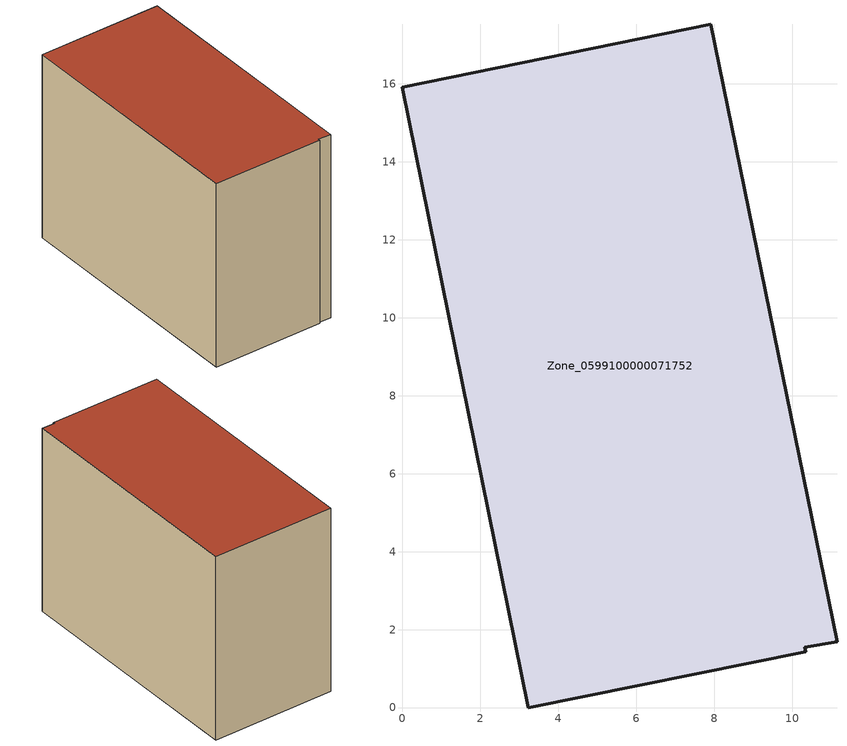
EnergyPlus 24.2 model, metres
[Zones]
Zone_0599100000071752
 floor ground (C_G): 11.15,1.69 10.32,1.55 10.35,1.43 3.23,0 0,15.92 7.91,17.53 z0
 wall outside (C_F): 11.15,1.69 7.91,17.53 0,15.92 3.23,0 10.35,1.43 10.32,1.55 11.15,1.69 z0:12.42
 roof outside (C_R): 10.32,1.55 11.15,1.69 7.91,17.53 0,15.92 3.23,0 10.35,1.43 z12.42
[BUILDING]
Pand.0599100000071752: North Axis=0; Terrain=City; Loads Convergence Tolerance Value=0.04; Temperature Convergence Tolerance Value=0.4; Solar Distribution=FullExterior; Maximum Number of Warmup Days=25; Minimum Number of Warmup Days=1
[Site:Location]
Rotterdam.The.Hague.AP_ZH_NLD Design_Conditions: Latitude=51.96; Longitude=4.45; Time Zone=1; Elevation=-4.5
[SITE:GROUNDTEMPERATURE:BUILDINGSURFACE]
18, 18, 18, 18, 18, 18, 18, 18, 18, 18, 18, 18
[MATERIAL] Thermal Absorptance=0.9; Solar Absorptance=0.7; Visible Absorptance=0.7
Name | Roughness | Thickness | Conductivity | Density | Specific Heat
G.TI.1946 | MediumSmooth | 0.15 | 1 | 540 | 1210
F.TI.1946 | Rough | 0.3 | 0.857143 | 1920 | 840
R.TI.1946 | MediumRough | 0.2 | 0.1 | 1500 | 1000
[CONSTRUCTION]
C_G: G.TI.1946
C_F: F.TI.1946
C_R: R.TI.1946
[ZONE]
Zone_0599100000071752: Type=1; Multiplier=1; Ceiling Height=Autocalculate; Volume=Autocalculate; Floor Area=autocalculate; Part of Total Floor Area=Yes
[ZONEINFILTRATION:DESIGNFLOWRATE]
Infil_Zone_0599100000071752: Zone or ZoneList or Space or SpaceList=Zone_0599100000071752; Schedule=AlwaysOn; Design Flow Rate Calculation Method=Flow/Area; Flow Rate per Floor Area=0.003; Constant Term Coefficient=1; Temperature Term Coefficient=0; Velocity Term Coefficient=0; Velocity Squared Term Coefficient=0
[HVACTEMPLATE:ZONE:IDEALLOADSAIRSYSTEM]
Zone_0599100000071752: Maximum Heating Supply Air Temperature=50; Minimum Cooling Supply Air Temperature=13; Maximum Heating Supply Air Humidity Ratio=0.0156; Minimum Cooling Supply Air Humidity Ratio=0.0077; Heating Limit=NoLimit; Cooling Limit=NoLimit; Dehumidification Control Type=ConstantSensibleHeatRatio; Cooling Sensible Heat Ratio=0.7; Dehumidification Setpoint=60; Humidification Control Type=None; Humidification Setpoint=30; Outdoor Air Method=None; Outdoor Air Flow Rate per Person=0.00944; Outdoor Air Flow Rate per Zone Floor Area=0; Outdoor Air Flow Rate per Zone=0; Demand Controlled Ventilation Type=None; Outdoor Air Economizer Type=NoEconomizer; Heat Recovery Type=None; Sensible Heat Recovery Effectiveness=0.7; Latent Heat Recovery Effectiveness=0.65
[ZONECONTROL:THERMOSTAT]
ThermostatControl_Zone_0599100000071752: Zone or ZoneList=Zone_0599100000071752; Control Type Schedule=DualSetpointControlType; Control 1=Thermostat_Zone_0599100000071752; Temperature Difference Between Cutout And Setpoint=0
[THERMOSTATSETPOINT:DUALSETPOINT]
Thermostat_Zone_0599100000071752: Heating Setpoint Temperature Schedule=HeatingSetpoint_Zone_0599100000071752; Cooling Setpoint Temperature Schedule=CoolingSetpoint_Zone_0599100000071752
[SCHEDULE:COMPACT]
HeatingSetpoint_Zone_0599100000071752: Through: 12/31, For: AllDays, Until: 24:00, 21
CoolingSetpoint_Zone_0599100000071752: Through: 12/31, For: AllDays, Until: 24:00, 24
DualSetpointControlType: Through: 12/31, For: AllDays, Until: 24:00, 4
AlwaysOn: Through: 12/31, For: AllDays, Until: 24:00, 1
